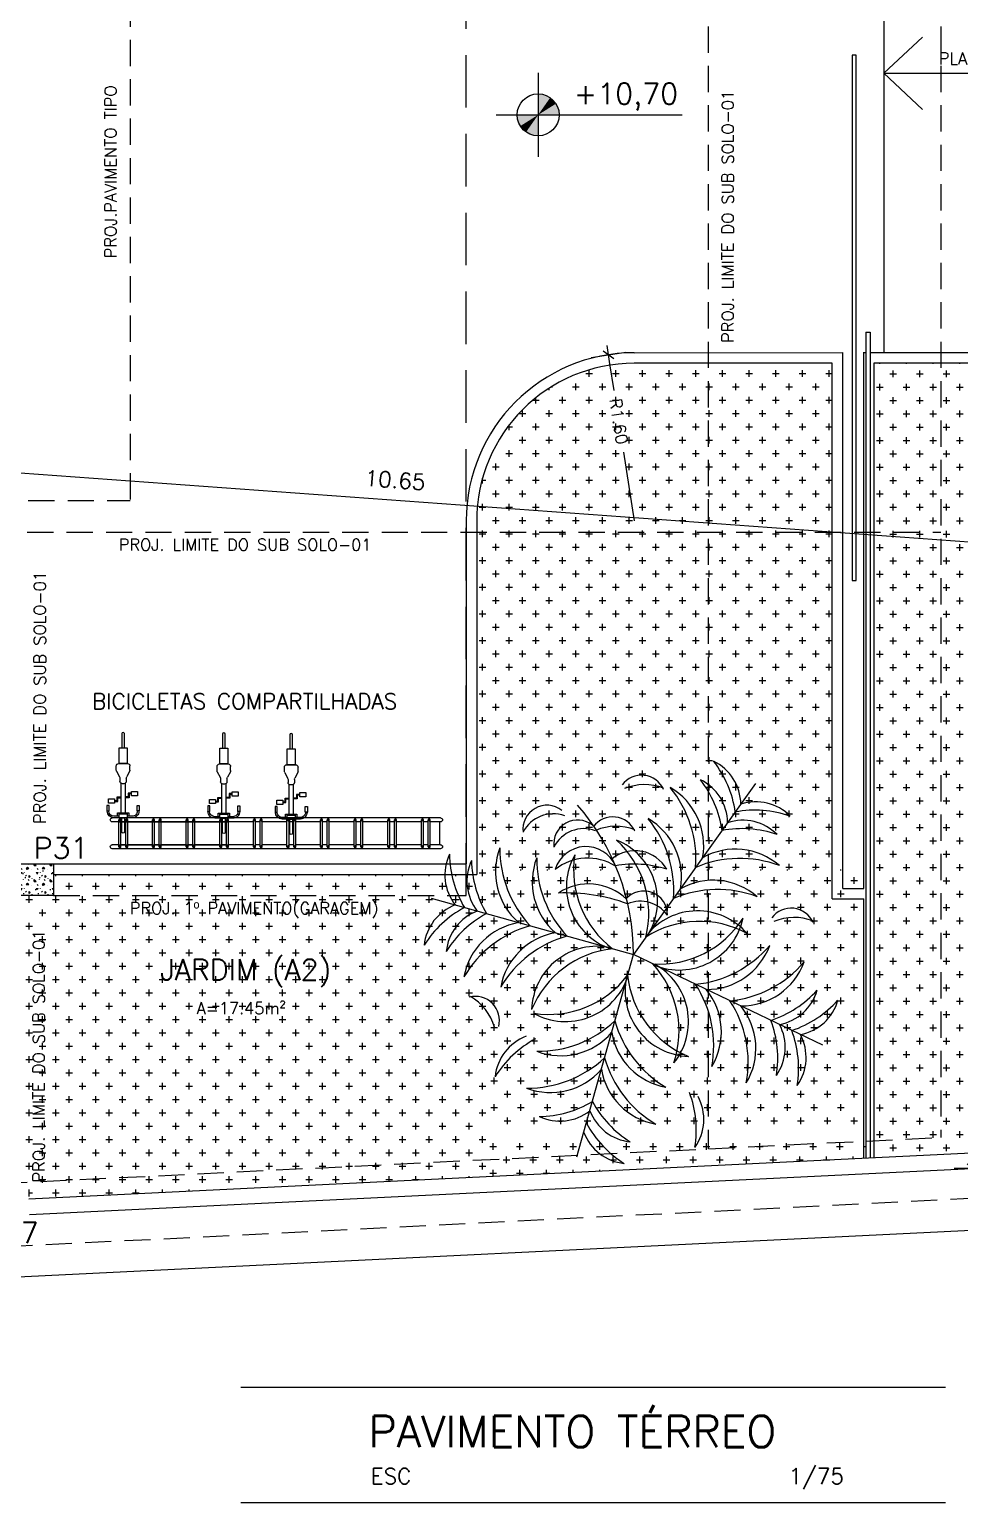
# Model space of a CAD drawing. Header units: millimetres. Extents: x 963.8 to 1035.8, y -131.7 to -87.
# Drawn here: x 1020.28 to 1029.13, y -121.05 to -106.95 of the extents above; entities that cross this region are included whole.
import ezdxf

# ---------------------------------------------------------------- set-up
doc = ezdxf.new("R2010")
doc.units = ezdxf.units.MM
doc.linetypes.add('DASHED2', pattern=[0.375, 0.25, -0.125])
for name, color, linetype in [('COTA', 11, 'Continuous'), ('ESQUADRIA', 2, 'Continuous'), ('HACHURA', 11, 'Continuous'), ('HACHURA PILAR VIGA', 8, 'Continuous'), ('IND', 1, 'Continuous'), ('IND NIVEL', 1, 'Continuous'), ('LINHA', 1, 'Continuous'), ('PAREDE', 7, 'Continuous'), ('PILAR', 21, 'Continuous'), ('PISO', 1, 'Continuous'), ('PROJECAO', 1, 'DASHED2'), ('TEXTO 1', 3, 'Continuous'), ('TEXTO 2', 2, 'Continuous'), ('VERDE CT', 72, 'Continuous'), ('VERDE PL', 74, 'Continuous')]:
    doc.layers.add(name, color=color, linetype=linetype)
doc.styles.add('ROMANS', font='romans.shx')
doc.dimstyles.new('Copy of TICK75', dxfattribs={"dimtxt": 0.1125, "dimasz": 0.088, "dimexe": 0.18, "dimexo": 0.0625, "dimgap": 0.079, "dimtad": 1, "dimrnd": 0.005, "dimzin": 4, "dimdsep": 46, "dimtxsty": 'ROMANS', "dimblk1": 'TICK', "dimblk2": 'TICK', "dimsah": 1, "dimcen": 0.09, "dimse1": 1, "dimse2": 1, "dimclrd": 256, "dimclrt": 2, "dimaunit": 1, "dimadec": 0, "dimazin": 0, "dimtfac": 1, "dimtix": 1, "dimtmove": 2, "dimatfit": 3, "dimldrblk": 'TICK', "dimfxl": 1, "dimtolj": 1, "dimtzin": 0, "dimlwd": -1, "dimarcsym": 0})
doc.dimstyles.new('TICK100', dxfattribs={"dimtxt": 0.15, "dimasz": 0.077, "dimexe": 0.18, "dimexo": 0.06, "dimgap": 0.068, "dimtad": 1, "dimrnd": 0.005, "dimzin": 4, "dimdsep": 46, "dimtxsty": 'ROMANS', "dimblk1": 'TICK', "dimblk2": 'TICK', "dimsah": 1, "dimcen": 0.09, "dimse1": 1, "dimse2": 1, "dimclrt": 2, "dimaunit": 1, "dimadec": 0, "dimazin": 0, "dimtfac": 1, "dimtix": 1, "dimtmove": 2, "dimatfit": 3, "dimldrblk": 'TICK', "dimfxl": 1, "dimtolj": 1, "dimtzin": 0, "dimarcsym": 0})

# ---------------------------------------------------------------- blocks, each defined once
blk = doc.blocks.new('TICK')
at = {"layer": 'COTA'}
for p, q in [((0, 1.91), (0, -1.91)), ((-1, 0), (1, 0))]:
    blk.add_line(p, q, dxfattribs=at)
at = {"layer": 'COTA', "color": 2}
blk.add_line((0.5, 0.5), (-0.5, -0.5), dxfattribs=at)
blk = doc.blocks.new('*D144')
at = {"layer": 'COTA'}
blk.add_arc((1030.308, -117.743), 1.061, 90.6016, 178.0487, dxfattribs=at)
at = {"layer": 'Defpoints', "color": 0}
for p in [(1030.829, -110.562), (1029.63, -116.926), (1030.319, -117.592), (1030.308, -117.743), (1020.275, -118.233)]:
    blk.add_point(p, dxfattribs=at)
at = {"layer": 'COTA', "xscale": 0.08800000000000001, "yscale": 0.08800000000000001, "zscale": 0.08800000000000001}
for p, rotation in [((1030.385, -116.684), 358.2252000167223), ((1029.248, -117.794), 270.4251219507103)]:
    blk.add_blockref('TICK', p, dxfattribs=dict(at, rotation=rotation))
at = {"layer": 'COTA', "color": 2, "insert": (1029.472, -116.887), "char_height": 0.1125, "attachment_point": 5, "rotation": 44.3252, "style": 'ROMANS'}
blk.add_mtext('\\A1;97%%d', dxfattribs=at)
blk = doc.blocks.new('ARBUSTO PL3')
at = {"layer": 'VERDE CT'}
for p in [(-0.4074, 0.2871), (0.4118, 0.2871), (-0.2846, -0.4092), (0.3557, -0.3532)]:
    blk.add_line(p, (0.0022, 0.0003), dxfattribs=at)
for centre, radius, start, end in [((-0.093, 0.3502), 0.057, 32.0577, 167.8533), ((0.1435, 0.3421), 0.0575, 4.742, 123.7475), ((-0.2492, 0.2899), 0.1154, 135.3757, 198.71), ((-0.0848, 0.2891), 0.2598, 161.6206, 190.9237), ((-0.0935, 0.3043), 0.08, 50.1845, 133.654), ((-0.5069, 0.1808), 0.5402, 340.4772, 21.6585), ((0.1206, 0.2548), 0.1251, 49.618, 93.2106), ((0.0889, 0.2888), 0.2598, 349.0763, 18.3794), ((0.2532, 0.2897), 0.1154, 341.29, 44.6243), ((-0.2045, 0.2586), 0.1154, 135.3757, 198.71), ((-0.0401, 0.2578), 0.2598, 161.6206, 190.9237), ((-0.0912, 0.2422), 0.1598, 139.6063, 209.7511), ((0.0388, 0.254), 0.2679, 159.9634, 203.6288), ((-0.0354, 0.2926), 0.057, 32.0577, 167.8533), ((-0.0359, 0.2466), 0.08, 50.1845, 133.654), ((0.046, 0.2712), 0.0575, 4.742, 123.7475), ((-0.0344, 0.254), 0.2679, 336.3712, 20.0366), ((0.0956, 0.2422), 0.1598, 330.2489, 40.3937), ((0.2089, 0.2586), 0.1154, 341.29, 44.6243), ((0.0445, 0.2578), 0.2598, 349.0763, 18.3794), ((-0.0167, 0.1901), 0.1598, 139.6063, 209.7511), ((0.1133, 0.2018), 0.2679, 159.9634, 203.6288), ((-0.0441, 0.2079), 0.0766, 3.8744, 143.9763), ((0.0231, 0.1839), 0.1251, 49.618, 93.2106), ((-0.1089, 0.2018), 0.2679, 336.3712, 20.0366), ((0.0211, 0.1901), 0.1598, 330.2489, 40.3937), ((-0.3559, 0.1375), 0.1154, 91.29, 154.6243), ((-0.0652, 0.1348), 0.125, 38.7536, 109.097), ((0.0524, 0.1536), 0.1558, 131.3654, 231.5741), ((0.1572, 0.1592), 0.2357, 151.8122, 213.3335), ((-0.1528, 0.1592), 0.2357, 326.6665, 28.1878), ((-0.048, 0.1536), 0.1558, 308.4259, 48.6346), ((0.3599, 0.1373), 0.1154, 25.3757, 88.71), ((-0.2989, -0.0167), 0.2598, 99.0763, 128.3794), ((-0.3112, 0.1062), 0.1154, 91.29, 154.6243), ((0.059, 0.1502), 0.0869, 9.9865, 109.4034), ((-0.0073, -0.0332), 0.25, 52.5759, 80.8942), ((0.3156, 0.1062), 0.1154, 25.3757, 88.71), ((0.3029, -0.0169), 0.2598, 51.6206, 80.9237), ((-0.2542, -0.0479), 0.2598, 99.0763, 128.3794), ((-0.0851, 0.0721), 0.1295, 26.4477, 104.3672), ((-0.2398, -0.2067), 0.4224, 50.4007, 73.139), ((0.2586, -0.0479), 0.2598, 51.6206, 80.9237), ((-0.2571, 0.0054), 0.1598, 80.2489, 150.3937), ((-0.2237, -0.1208), 0.2679, 86.3712, 130.0366), ((0.2281, -0.1208), 0.2679, 49.9634, 93.6288), ((0.2615, 0.0054), 0.1598, 29.6063, 99.7511), ((-0.1826, -0.0468), 0.1598, 80.2489, 150.3937), ((0.057, 0.0817), 0.0563, 339.2257, 120.1279), ((0.0344, 0.0409), 0.078, 15.4398, 93.6694), ((0.187, -0.0468), 0.1598, 29.6063, 99.7511), ((-0.1492, -0.173), 0.2679, 86.3712, 130.0366), ((0.1536, -0.173), 0.2679, 49.9634, 93.6288), ((-0.492, -0.0455), 0.1251, 356.7894, 40.382), ((-0.1247, -0.0993), 0.1558, 58.4259, 158.6346), ((-0.0941, -0.1997), 0.2357, 76.6665, 138.1878), ((0.0985, -0.1997), 0.2357, 41.8122, 103.3335), ((0.1291, -0.0993), 0.1558, 21.3654, 121.5741), ((-0.4048, -0.0226), 0.0575, 326.2525, 85.258), ((0.1317, 0.1806), 0.2357, 246.6665, 308.1878), ((0.1444, 0.0764), 0.1558, 228.4259, 328.6346), ((0.3739, -0.0745), 0.0575, 4.742, 123.7475), ((-0.1567, 0.1554), 0.2357, 241.8122, 303.3335), ((-0.1511, 0.0506), 0.1558, 221.3654, 321.5741), ((0.1018, -0.1265), 0.1558, 148.4259, 248.6346), ((0.2022, -0.0959), 0.2357, 166.6665, 228.1878), ((-0.1781, -0.1292), 0.2357, 321.8122, 23.3335), ((-0.0739, -0.1419), 0.1558, 301.3654, 41.5741), ((0.351, -0.1617), 0.1251, 49.618, 93.2106), ((-0.3006, -0.2136), 0.1154, 91.29, 154.6243), ((0.1814, 0.1447), 0.2679, 256.3712, 300.0366), ((0.1923, 0.0146), 0.1598, 250.2489, 320.3937), ((-0.2436, -0.3678), 0.2598, 99.0763, 128.3794), ((-0.1993, 0.1114), 0.2679, 249.9634, 293.6288), ((-0.1875, -0.0186), 0.1598, 229.6063, 299.7511), ((0.1755, -0.151), 0.2679, 176.3712, 220.0366), ((-0.1422, -0.1788), 0.2679, 329.9634, 13.6288), ((-0.0121, -0.1898), 0.1598, 309.6063, 19.7511), ((0.0493, -0.1844), 0.1598, 170.2489, 240.3937), ((0.2457, 0.0804), 0.2679, 256.3712, 300.0366), ((0.2566, -0.0497), 0.1598, 250.2489, 320.3937), ((-0.2515, 0.0369), 0.2679, 249.9634, 293.6288), ((0.1233, -0.2255), 0.2679, 176.3712, 220.0366), ((-0.0779, -0.2431), 0.2679, 329.9634, 13.6288), ((0.0522, -0.2541), 0.1598, 309.6063, 19.7511), ((-0.2397, -0.0931), 0.1598, 229.6063, 299.7511), ((-0.0029, -0.2589), 0.1598, 170.2489, 240.3937), ((0.2631, 0.0034), 0.2598, 269.0763, 298.3794), ((0.2925, -0.1584), 0.1154, 261.29, 324.6243), ((-0.0008, -0.2606), 0.2598, 331.6206, 0.9237), ((0.1609, -0.2899), 0.1154, 305.3757, 8.71), ((0.302, -0.0356), 0.2598, 269.0763, 298.3794), ((0.3314, -0.1973), 0.1154, 261.29, 324.6243), ((-0.2553, -0.042), 0.2598, 251.6206, 280.9237), ((-0.2561, -0.2064), 0.1154, 225.3757, 288.71), ((-0.1037, -0.3131), 0.1154, 181.29, 244.6243), ((0.0505, -0.2561), 0.2598, 189.0763, 218.3794), ((0.0381, -0.2995), 0.2598, 331.6206, 0.9237), ((0.1998, -0.3289), 0.1154, 305.3757, 8.71), ((0.0199, -0.2998), 0.2598, 189.0763, 218.3794), ((-0.1343, -0.3568), 0.1154, 181.29, 244.6243), ((-0.2406, -0.3575), 0.2598, 331.6206, 0.9237), ((-0.0789, -0.3869), 0.1154, 305.3757, 8.71)]:
    blk.add_arc(centre, radius, start, end, dxfattribs=at)
blk = doc.blocks.new('*D133')
at = {"layer": 'COTA'}
for p, q in [((1025.841, -110.39), (1025.802, -110.136)), ((1025.932, -110.975), (1026.033, -111.63))]:
    blk.add_line(p, q, dxfattribs=at)
at = {"layer": 'Defpoints', "color": 0}
for p in [(1025.788, -110.049), (1026.033, -111.63)]:
    blk.add_point(p, dxfattribs=at)
at = {"layer": 'COTA', "xscale": 0.08800000000000001, "yscale": 0.08800000000000001, "zscale": 0.08800000000000001, "rotation": 98.80466663260559}
blk.add_blockref('TICK', (1025.788, -110.049), dxfattribs=at)
at = {"layer": 'COTA', "color": 2, "insert": (1025.886, -110.683), "char_height": 0.1125, "attachment_point": 5, "rotation": 278.8047, "style": 'ROMANS'}
blk.add_mtext('\\A1;R1.60', dxfattribs=at)
blk = doc.blocks.new('*D130')
at = {"layer": 'COTA'}
blk.add_line((1019.896, -105.265), (1019.896, -110.119), dxfattribs=at)
at = {"layer": 'Defpoints', "color": 0}
for p in [(1020.483, -105.177), (1019.896, -110.207), (1020.143, -110.207)]:
    blk.add_point(p, dxfattribs=at)
at = {"layer": 'COTA', "xscale": 0.08800000000000001, "yscale": 0.08800000000000001, "zscale": 0.08800000000000001}
for p, rotation in [((1019.896, -105.177), 90), ((1019.896, -110.207), 270)]:
    blk.add_blockref('TICK', p, dxfattribs=dict(at, rotation=rotation))
at = {"layer": 'COTA', "color": 2, "insert": (1019.761, -107.692), "char_height": 0.1125, "attachment_point": 5, "rotation": 90, "style": 'ROMANS'}
blk.add_mtext('\\A1;5.05', dxfattribs=at)
blk = doc.blocks.new('*D56')
at = {"layer": 'COTA'}
blk.add_line((978.255, -120.876), (1030.248, -118.332), dxfattribs=at)
at = {"layer": 'Defpoints', "color": 0}
for p in [(1030.321, -118.021), (1030.336, -118.327), (978.152, -120.574)]:
    blk.add_point(p, dxfattribs=at)
at = {"layer": 'COTA', "xscale": 0.08800000000000001, "yscale": 0.08800000000000001, "zscale": 0.08800000000000001}
for p, rotation in [((1030.336, -118.327), 2.801499872719542), ((978.167, -120.88), 182.8014998727195)]:
    blk.add_blockref('TICK', p, dxfattribs=dict(at, rotation=rotation))
at = {"layer": 'COTA', "color": 2, "insert": (1004.244, -119.439), "char_height": 0.1125, "attachment_point": 5, "rotation": 2.8015, "style": 'ROMANS'}
blk.add_mtext('\\A1;52.23(TERRENO)', dxfattribs=at)
blk = doc.blocks.new('IND NÍVEL')
at = {"layer": 'IND'}
for p, q in [((0, 0.004), (0, -0.004)), ((-0.004, 0), (0.01371, 0))]:
    blk.add_line(p, q, dxfattribs=at)
blk.add_circle((0, 0), 0.002, dxfattribs=at)
for points in [[(0.00019, 0.00199), (0, 0), (0.0001, 0.002), (0, 0)], [(0.0001, 0.002), (0, 0), (0, 0.002), (0, 0)], [(0.0003, 0.00198), (0, 0), (0.00019, 0.00199), (0, 0)], [(0.00045, 0.00195), (0, 0), (0.0003, 0.00198), (0, 0)], [(0.00069, 0.00188), (0, 0), (0.00045, 0.00195), (0, 0)], [(0.0009, 0.00179), (0, 0), (0.00069, 0.00188), (0, 0)], [(0.00115, 0.00164), (0, 0), (0.0009, 0.00179), (0, 0)], [(0.00139, 0.00144), (0, 0), (0.00115, 0.00164), (0, 0)], [(0.00169, 0.00106), (0, 0), (0.00139, 0.00144), (0, 0)], [(-0.002, 0), (0, 0), (-0.00191, -0.00058), (0, 0)], [(-0.00191, -0.00058), (0, 0), (-0.00169, -0.00106), (0, 0)], [(-0.00169, -0.00106), (0, 0), (-0.00139, -0.00144), (0, 0)], [(-0.00139, -0.00144), (0, 0), (-0.00115, -0.00164), (0, 0)], [(-0.00115, -0.00164), (0, 0), (-0.0009, -0.00179), (0, 0)], [(-0.0009, -0.00179), (0, 0), (-0.00069, -0.00188), (0, 0)], [(-0.00069, -0.00188), (0, 0), (-0.00045, -0.00195), (0, 0)], [(-0.00045, -0.00195), (0, 0), (-0.0003, -0.00198), (0, 0)], [(-0.0003, -0.00198), (0, 0), (-0.00019, -0.00199), (0, 0)], [(-0.00019, -0.00199), (0, 0), (-0.0001, -0.002), (0, 0)], [(-0.0001, -0.002), (0, 0), (0, -0.002), (0, 0)], [(0.00191, 0.00058), (0, 0), (0.00169, 0.00106), (0, 0)], [(0.002, 0), (0, 0), (0.00191, 0.00058), (0, 0)]]:
    blk.add_solid(points, dxfattribs=at)
at = {"layer": 'IND', "color": 3, "style": 'ROMANS'}
blk.add_attdef('+0,00', (0.0034, 0.00103), '', height=0.002, dxfattribs=at)
blk = doc.blocks.new('*D51')
at = {"layer": 'COTA', "color": 0, "lineweight": -2}
blk.add_line((1020.186, -111.174), (1030.652, -111.933), dxfattribs=at)
at = {"layer": 'Defpoints', "color": 0}
for p in [(1020.143, -110.707), (1030.762, -111.478), (1030.729, -111.939)]:
    blk.add_point(p, dxfattribs=at)
at = {"layer": 'COTA', "color": 0, "lineweight": -2, "xscale": 0.077, "yscale": 0.077, "zscale": 0.077}
for p, rotation in [((1020.11, -111.168), 175.8488220947125), ((1030.729, -111.939), 355.8488220947125)]:
    blk.add_blockref('TICK', p, dxfattribs=dict(at, rotation=rotation))
at = {"layer": 'COTA', "color": 2, "insert": (1023.756, -111.242), "char_height": 0.15, "attachment_point": 5, "rotation": 355.8488, "style": 'ROMANS'}
blk.add_mtext('\\A1;10.65', dxfattribs=at)
blk = doc.blocks.new('BISCICLETA-flat-1-flat-1')
at = {"layer": 'HACHURA'}
for p, q in [((0.136, 0), (-0.136, 0)), ((-0.019, 0), (0.019, 0)), ((-0.236, -0.103), (-0.236, -0.1)), ((-0.212, -0.103), (-0.212, -0.1)), ((-0.06, -0.024), (-0.136, -0.024)), ((-0.03, -0.075), (-0.03, -0.513)), ((0.03, -0.513), (0.03, -0.075)), ((0.136, -0.024), (0.06, -0.024)), ((0.212, -0.103), (0.212, -0.1)), ((0.236, -0.103), (0.236, -0.1)), ((-0.126, -0.244), (-0.078, -0.244)), ((-0.126, -0.256), (-0.126, -0.244)), ((-0.126, -0.256), (-0.09, -0.256)), ((-0.09, -0.256), (-0.09, -0.311)), ((-0.09, -0.311), (-0.03, -0.311)), ((-0.078, -0.244), (-0.078, -0.299)), ((-0.078, -0.299), (-0.03, -0.299)), ((0.09, -0.299), (0.03, -0.299)), ((0.078, -0.311), (0.03, -0.311)), ((0.078, -0.367), (0.078, -0.311)), ((0.126, -0.367), (0.078, -0.367)), ((0.09, -0.355), (0.09, -0.299)), ((0.126, -0.355), (0.09, -0.355)), ((0.126, -0.355), (0.126, -0.367)), ((-0.097, -0.693), (-0.054, -0.61)), ((-0.047, -0.588), (-0.047, -0.544)), ((0.011, -0.508), (-0.011, -0.508)), ((0.047, -0.588), (0.047, -0.544)), ((0.097, -0.693), (0.054, -0.61)), ((-0.101, -0.71), (-0.101, -0.772)), ((-0.065, -0.808), (0.065, -0.808)), ((0.101, -0.71), (0.101, -0.772)), ((-0.019, -1.043), (0.019, -1.043))]:
    blk.add_line(p, q, dxfattribs=at)
for points in [[(0.019, 0), (0.019, 0.209, 1), (-0.019, 0.209), (-0.019, 0)], [(0.019, -1.043), (0.019, -1.252, -1), (-0.019, -1.252), (-0.019, -1.043)]]:
    blk.add_lwpolyline(points, format="xyb", dxfattribs=at)
for points in [[(0.06, 0), (-0.06, 0), (-0.06, -0.06), (0.06, -0.06)], [(-0.24, -0.185), (-0.24, -0.103), (-0.209, -0.103), (-0.209, -0.185)], [(-0.126, -0.282), (-0.126, -0.218), (-0.215, -0.218), (-0.215, -0.282)], [(0.24, -0.185), (0.24, -0.103), (0.209, -0.103), (0.209, -0.185)], [(0.126, -0.329), (0.126, -0.393), (0.215, -0.393), (0.215, -0.329)], [(0.06, -0.808), (-0.06, -0.808), (-0.06, -1.043), (0.06, -1.043)]]:
    blk.add_lwpolyline(points, close=True, dxfattribs=at)
blk.add_lwpolyline([(-0.084, -0.024), (-0.084, -0.075), (0.084, -0.075), (0.084, -0.024)], dxfattribs=at)
for centre, radius, start, end in [((-0.136, -0.1), 0.1, 90, 180), ((0.136, -0.1), 0.1, 0, 90), ((-0.136, -0.1), 0.076, 90, 180), ((0.136, -0.1), 0.076, 0, 90), ((-0.083, -0.588), 0.036, 322.7463, 0), ((-0.011, -0.544), 0.036, 90, 180), ((0.011, -0.544), 0.036, 0, 90), ((0.083, -0.588), 0.036, 180, 217.2537), ((-0.065, -0.71), 0.036, 152.6714, 180), ((-0.065, -0.772), 0.036, 180, 270), ((0.065, -0.772), 0.036, 270, 0), ((0.065, -0.71), 0.036, 0, 27.3286)]:
    blk.add_arc(centre, radius, start, end, dxfattribs=at)
blk = doc.blocks.new('BISCICLETA-flat-4-flat-1')
at = {"layer": 'HACHURA'}
for p, q in [((0.136, 0), (-0.136, 0)), ((-0.019, 0), (0.019, 0)), ((-0.236, -0.103), (-0.236, -0.1)), ((-0.212, -0.103), (-0.212, -0.1)), ((-0.06, -0.024), (-0.136, -0.024)), ((-0.03, -0.075), (-0.03, -0.513)), ((0.03, -0.513), (0.03, -0.075)), ((0.136, -0.024), (0.06, -0.024)), ((0.212, -0.103), (0.212, -0.1)), ((0.236, -0.103), (0.236, -0.1)), ((-0.126, -0.244), (-0.078, -0.244)), ((-0.126, -0.256), (-0.126, -0.244)), ((-0.126, -0.256), (-0.09, -0.256)), ((-0.09, -0.256), (-0.09, -0.311)), ((-0.09, -0.311), (-0.03, -0.311)), ((-0.078, -0.244), (-0.078, -0.299)), ((-0.078, -0.299), (-0.03, -0.299)), ((0.09, -0.299), (0.03, -0.299)), ((0.078, -0.311), (0.03, -0.311)), ((0.078, -0.367), (0.078, -0.311)), ((0.126, -0.367), (0.078, -0.367)), ((0.09, -0.355), (0.09, -0.299)), ((0.126, -0.355), (0.09, -0.355)), ((0.126, -0.355), (0.126, -0.367)), ((-0.097, -0.693), (-0.054, -0.61)), ((-0.047, -0.588), (-0.047, -0.544)), ((0.011, -0.508), (-0.011, -0.508)), ((0.047, -0.588), (0.047, -0.544)), ((0.097, -0.693), (0.054, -0.61)), ((-0.101, -0.71), (-0.101, -0.772)), ((-0.065, -0.808), (0.065, -0.808)), ((0.101, -0.71), (0.101, -0.772)), ((-0.019, -1.043), (0.019, -1.043))]:
    blk.add_line(p, q, dxfattribs=at)
for points in [[(0.019, 0), (0.019, 0.209, 1), (-0.019, 0.209), (-0.019, 0)], [(0.019, -1.043), (0.019, -1.252, -1), (-0.019, -1.252), (-0.019, -1.043)]]:
    blk.add_lwpolyline(points, format="xyb", dxfattribs=at)
for points in [[(0.06, 0), (-0.06, 0), (-0.06, -0.06), (0.06, -0.06)], [(-0.24, -0.185), (-0.24, -0.103), (-0.209, -0.103), (-0.209, -0.185)], [(-0.126, -0.282), (-0.126, -0.218), (-0.215, -0.218), (-0.215, -0.282)], [(0.24, -0.185), (0.24, -0.103), (0.209, -0.103), (0.209, -0.185)], [(0.126, -0.329), (0.126, -0.393), (0.215, -0.393), (0.215, -0.329)], [(0.06, -0.808), (-0.06, -0.808), (-0.06, -1.043), (0.06, -1.043)]]:
    blk.add_lwpolyline(points, close=True, dxfattribs=at)
blk.add_lwpolyline([(-0.084, -0.024), (-0.084, -0.075), (0.084, -0.075), (0.084, -0.024)], dxfattribs=at)
for centre, radius, start, end in [((-0.136, -0.1), 0.1, 90, 180), ((0.136, -0.1), 0.1, 0, 90), ((-0.136, -0.1), 0.076, 90, 180), ((0.136, -0.1), 0.076, 0, 90), ((-0.083, -0.588), 0.036, 322.7463, 0), ((-0.011, -0.544), 0.036, 90, 180), ((0.011, -0.544), 0.036, 0, 90), ((0.083, -0.588), 0.036, 180, 217.2537), ((-0.065, -0.71), 0.036, 152.6714, 180), ((-0.065, -0.772), 0.036, 180, 270), ((0.065, -0.772), 0.036, 270, 0), ((0.065, -0.71), 0.036, 0, 27.3286)]:
    blk.add_arc(centre, radius, start, end, dxfattribs=at)
blk = doc.blocks.new('BISCICLETA-flat-5-flat-1')
at = {"layer": 'HACHURA'}
for p, q in [((0.136, 0), (-0.136, 0)), ((-0.019, 0), (0.019, 0)), ((-0.236, -0.103), (-0.236, -0.1)), ((-0.212, -0.103), (-0.212, -0.1)), ((-0.06, -0.024), (-0.136, -0.024)), ((-0.03, -0.075), (-0.03, -0.513)), ((0.03, -0.513), (0.03, -0.075)), ((0.136, -0.024), (0.06, -0.024)), ((0.212, -0.103), (0.212, -0.1)), ((0.236, -0.103), (0.236, -0.1)), ((-0.126, -0.244), (-0.078, -0.244)), ((-0.126, -0.256), (-0.126, -0.244)), ((-0.126, -0.256), (-0.09, -0.256)), ((-0.09, -0.256), (-0.09, -0.311)), ((-0.09, -0.311), (-0.03, -0.311)), ((-0.078, -0.244), (-0.078, -0.299)), ((-0.078, -0.299), (-0.03, -0.299)), ((0.09, -0.299), (0.03, -0.299)), ((0.078, -0.311), (0.03, -0.311)), ((0.078, -0.367), (0.078, -0.311)), ((0.126, -0.367), (0.078, -0.367)), ((0.09, -0.355), (0.09, -0.299)), ((0.126, -0.355), (0.09, -0.355)), ((0.126, -0.355), (0.126, -0.367)), ((-0.097, -0.693), (-0.054, -0.61)), ((-0.047, -0.588), (-0.047, -0.544)), ((0.011, -0.508), (-0.011, -0.508)), ((0.047, -0.588), (0.047, -0.544)), ((0.097, -0.693), (0.054, -0.61)), ((-0.101, -0.71), (-0.101, -0.772)), ((-0.065, -0.808), (0.065, -0.808)), ((0.101, -0.71), (0.101, -0.772)), ((-0.019, -1.043), (0.019, -1.043))]:
    blk.add_line(p, q, dxfattribs=at)
for points in [[(0.019, 0), (0.019, 0.209, 1), (-0.019, 0.209), (-0.019, 0)], [(0.019, -1.043), (0.019, -1.252, -1), (-0.019, -1.252), (-0.019, -1.043)]]:
    blk.add_lwpolyline(points, format="xyb", dxfattribs=at)
for points in [[(0.06, 0), (-0.06, 0), (-0.06, -0.06), (0.06, -0.06)], [(-0.24, -0.185), (-0.24, -0.103), (-0.209, -0.103), (-0.209, -0.185)], [(-0.126, -0.282), (-0.126, -0.218), (-0.215, -0.218), (-0.215, -0.282)], [(0.24, -0.185), (0.24, -0.103), (0.209, -0.103), (0.209, -0.185)], [(0.126, -0.329), (0.126, -0.393), (0.215, -0.393), (0.215, -0.329)], [(0.06, -0.808), (-0.06, -0.808), (-0.06, -1.043), (0.06, -1.043)]]:
    blk.add_lwpolyline(points, close=True, dxfattribs=at)
blk.add_lwpolyline([(-0.084, -0.024), (-0.084, -0.075), (0.084, -0.075), (0.084, -0.024)], dxfattribs=at)
for centre, radius, start, end in [((-0.136, -0.1), 0.1, 90, 180), ((0.136, -0.1), 0.1, 0, 90), ((-0.136, -0.1), 0.076, 90, 180), ((0.136, -0.1), 0.076, 0, 90), ((-0.083, -0.588), 0.036, 322.7463, 0), ((-0.011, -0.544), 0.036, 90, 180), ((0.011, -0.544), 0.036, 0, 90), ((0.083, -0.588), 0.036, 180, 217.2537), ((-0.065, -0.71), 0.036, 152.6714, 180), ((-0.065, -0.772), 0.036, 180, 270), ((0.065, -0.772), 0.036, 270, 0), ((0.065, -0.71), 0.036, 0, 27.3286)]:
    blk.add_arc(centre, radius, start, end, dxfattribs=at)
blk = doc.blocks.new('BICICLETARIO-flat-1-flat-1')
at = {"layer": 'HACHURA', "color": 11, "linetype": 'Continuous'}
for p, q in [((0.469, 0.4), (-4.415, 0.4)), ((-4.315, 0.34), (-4.415, 0.34)), ((-4.315, 0.37), (-4.315, -0.03)), ((-4.315, 0.34), (-2.685, 0.34)), ((-4.285, 0.37), (-4.285, -0.03)), ((-4.215, 0.34), (-4.285, 0.34)), ((-4.215, 0.37), (-4.215, -0.03)), ((-4.185, 0.37), (-4.185, -0.03)), ((-3.815, 0.34), (-4.185, 0.34)), ((-3.815, 0.37), (-3.815, -0.03)), ((-3.785, 0.37), (-3.785, -0.03)), ((-3.715, 0.34), (-3.785, 0.34)), ((-3.715, 0.37), (-3.715, -0.03)), ((-3.685, 0.37), (-3.685, -0.03)), ((-3.315, 0.34), (-3.685, 0.34)), ((-3.315, 0.37), (-3.315, -0.03)), ((-3.285, 0.37), (-3.285, -0.03)), ((-3.215, 0.34), (-3.285, 0.34)), ((-3.215, 0.37), (-3.215, -0.03)), ((-3.185, 0.37), (-3.185, -0.03)), ((-2.815, 0.34), (-3.185, 0.34)), ((-2.815, 0.37), (-2.815, -0.03)), ((-2.785, 0.37), (-2.785, -0.03)), ((-2.715, 0.34), (-2.785, 0.34)), ((-2.715, 0.37), (-2.715, -0.03)), ((-2.685, 0.37), (-2.685, -0.03)), ((-2.315, 0.34), (-2.685, 0.34)), ((-2.315, 0.37), (-2.315, -0.03)), ((-2.285, 0.37), (-2.285, -0.03)), ((-2.215, 0.34), (-2.285, 0.34)), ((-2.215, 0.37), (-2.215, -0.03)), ((-2.185, 0.37), (-2.185, -0.03)), ((-1.815, 0.34), (-2.185, 0.34)), ((-1.815, 0.37), (-1.815, -0.03)), ((-1.785, 0.37), (-1.785, -0.03)), ((-1.715, 0.34), (-1.785, 0.34)), ((-1.715, 0.37), (-1.715, -0.03)), ((-1.685, 0.37), (-1.685, -0.03)), ((-1.315, 0.34), (-1.685, 0.34)), ((-1.315, 0.37), (-1.315, -0.03)), ((-1.285, 0.37), (-1.285, -0.03)), ((-1.215, 0.34), (-1.285, 0.34)), ((-1.215, 0.37), (-1.215, -0.03)), ((-1.185, 0.37), (-1.185, -0.03)), ((-0.815, 0.34), (-1.185, 0.34)), ((-0.815, 0.37), (-0.815, -0.03)), ((-0.785, 0.37), (-0.785, -0.03)), ((-0.715, 0.34), (-0.785, 0.34)), ((-0.715, 0.37), (-0.715, -0.03)), ((-0.685, 0.37), (-0.685, -0.03)), ((-0.315, 0.34), (-0.685, 0.34)), ((-0.315, 0.37), (-0.315, -0.03)), ((-0.285, 0.37), (-0.285, -0.03)), ((-0.215, 0.34), (-0.285, 0.34)), ((-0.215, 0.37), (-0.215, -0.03)), ((-0.185, 0.37), (-0.185, -0.03)), ((0.185, 0.34), (-0.185, 0.34)), ((0.185, 0.37), (0.185, -0.03)), ((0.215, 0.37), (0.215, -0.03)), ((0.285, 0.34), (0.215, 0.34)), ((0.285, 0.37), (0.285, -0.03)), ((0.315, 0.37), (0.315, -0.03)), ((0.469, 0.34), (0.315, 0.34)), ((-4.315, 0), (-4.415, 0)), ((-4.315, 0), (-2.685, 0)), ((-4.215, 0), (-4.285, 0)), ((-3.815, 0), (-4.185, 0)), ((-3.715, 0), (-3.785, 0)), ((-3.315, 0), (-3.685, 0)), ((-1.315, 0), (-1.685, 0)), ((-1.215, 0), (-1.285, 0)), ((-0.815, 0), (-1.185, 0)), ((-0.715, 0), (-0.785, 0)), ((-0.315, 0), (-0.685, 0)), ((-0.215, 0), (-0.285, 0)), ((0.185, 0), (-0.185, 0)), ((0.469, 0), (0.315, 0)), ((-4.344, -0.06), (-4.415, -0.06)), ((0.469, -0.06), (-4.344, -0.06)), ((-3.215, 0), (-3.285, 0)), ((-2.815, 0), (-3.185, 0)), ((-2.715, 0), (-2.785, 0)), ((-2.315, 0), (-2.685, 0)), ((-2.215, 0), (-2.285, 0)), ((-1.815, 0), (-2.185, 0)), ((-1.715, 0), (-1.785, 0)), ((0.285, 0), (0.215, 0))]:
    blk.add_line(p, q, dxfattribs=at)
at = {"layer": 'HACHURA', "color": 11}
blk.add_line((0.455, 0), (0.455, 0.34), dxfattribs=at)
for points in [[(-4.315, 0.37), (-4.315, 0.37, -0.414214)], [(-4.29, 0.37), (-4.29, 0.37, 0.414214)], [(-4.215, 0.37), (-4.215, 0.37, -0.414214)], [(-4.19, 0.37), (-4.19, 0.37, 0.414214)], [(-3.815, 0.37), (-3.815, 0.37, -0.414214)], [(-3.79, 0.37), (-3.79, 0.37, 0.414214)], [(-3.715, 0.37), (-3.715, 0.37, -0.414214)], [(-3.69, 0.37), (-3.69, 0.37, 0.414214)], [(-3.315, 0.37), (-3.315, 0.37, -0.414214)], [(-3.29, 0.37), (-3.29, 0.37, 0.414214)], [(-3.215, 0.37), (-3.215, 0.37, -0.414214)], [(-3.19, 0.37), (-3.19, 0.37, 0.414214)], [(-2.815, 0.37), (-2.815, 0.37, -0.414214)], [(-2.79, 0.37), (-2.79, 0.37, 0.414214)], [(-2.715, 0.37), (-2.715, 0.37, -0.414214)], [(-2.69, 0.37), (-2.69, 0.37, 0.414214)], [(-2.315, 0.37), (-2.315, 0.37, -0.414214)], [(-2.29, 0.37), (-2.29, 0.37, 0.414214)], [(-2.215, 0.37), (-2.215, 0.37, -0.414214)], [(-2.19, 0.37), (-2.19, 0.37, 0.414214)], [(-1.815, 0.37), (-1.815, 0.37, -0.414214)], [(-1.79, 0.37), (-1.79, 0.37, 0.414214)], [(-1.715, 0.37), (-1.715, 0.37, -0.414214)], [(-1.69, 0.37), (-1.69, 0.37, 0.414214)], [(-1.315, 0.37), (-1.315, 0.37, -0.414214)], [(-1.29, 0.37), (-1.29, 0.37, 0.414214)], [(-1.215, 0.37), (-1.215, 0.37, -0.414214)], [(-1.19, 0.37), (-1.19, 0.37, 0.414214)], [(-0.815, 0.37), (-0.815, 0.37, -0.414214)], [(-0.79, 0.37), (-0.79, 0.37, 0.414214)], [(-0.715, 0.37), (-0.715, 0.37, -0.414214)], [(-0.69, 0.37), (-0.69, 0.37, 0.414214)], [(-0.315, 0.37), (-0.315, 0.37, -0.414214)], [(-0.29, 0.37), (-0.29, 0.37, 0.414214)], [(-0.215, 0.37), (-0.215, 0.37, -0.414214)], [(-0.19, 0.37), (-0.19, 0.37, 0.414214)], [(0.185, 0.37), (0.185, 0.37, -0.414214)], [(0.21, 0.37), (0.21, 0.37, 0.414214)], [(0.285, 0.37), (0.285, 0.37, -0.414214)], [(0.31, 0.37), (0.31, 0.37, 0.414214)], [(-4.315, -0.03), (-4.315, -0.03, -0.414214)], [(-4.29, -0.03), (-4.29, -0.03, 0.414214)], [(-4.215, -0.03), (-4.215, -0.03, -0.414214)], [(-4.19, -0.03), (-4.19, -0.03, 0.414214)], [(-3.815, -0.03), (-3.815, -0.03, -0.414214)], [(-3.79, -0.03), (-3.79, -0.03, 0.414214)], [(-3.715, -0.03), (-3.715, -0.03, -0.414214)], [(-3.69, -0.03), (-3.69, -0.03, 0.414214)], [(-3.315, -0.03), (-3.315, -0.03, -0.414214)], [(-3.29, -0.03), (-3.29, -0.03, 0.414214)], [(-3.215, -0.03), (-3.215, -0.03, -0.414214)], [(-3.19, -0.03), (-3.19, -0.03, 0.414214)], [(-2.815, -0.03), (-2.815, -0.03, -0.414214)], [(-2.79, -0.03), (-2.79, -0.03, 0.414214)], [(-2.715, -0.03), (-2.715, -0.03, -0.414214)], [(-2.69, -0.03), (-2.69, -0.03, 0.414214)], [(-2.315, -0.03), (-2.315, -0.03, -0.414214)], [(-2.29, -0.03), (-2.29, -0.03, 0.414214)], [(-2.215, -0.03), (-2.215, -0.03, -0.414214)], [(-2.19, -0.03), (-2.19, -0.03, 0.414214)], [(-1.815, -0.03), (-1.815, -0.03, -0.414214)], [(-1.79, -0.03), (-1.79, -0.03, 0.414214)], [(-1.715, -0.03), (-1.715, -0.03, -0.414214)], [(-1.69, -0.03), (-1.69, -0.03, 0.414214)], [(-1.315, -0.03), (-1.315, -0.03, -0.414214)], [(-1.29, -0.03), (-1.29, -0.03, 0.414214)], [(-1.215, -0.03), (-1.215, -0.03, -0.414214)], [(-1.19, -0.03), (-1.19, -0.03, 0.414214)], [(-0.815, -0.03), (-0.815, -0.03, -0.414214)], [(-0.79, -0.03), (-0.79, -0.03, 0.414214)], [(-0.715, -0.03), (-0.715, -0.03, -0.414214)], [(-0.69, -0.03), (-0.69, -0.03, 0.414214)], [(-0.315, -0.03), (-0.315, -0.03, -0.414214)], [(-0.29, -0.03), (-0.29, -0.03, 0.414214)], [(-0.215, -0.03), (-0.215, -0.03, -0.414214)], [(-0.19, -0.03), (-0.19, -0.03, 0.414214)], [(0.185, -0.03), (0.185, -0.03, -0.414214)], [(0.21, -0.03), (0.21, -0.03, 0.414214)], [(0.285, -0.03), (0.285, -0.03, -0.414214)], [(0.31, -0.03), (0.31, -0.03, 0.414214)]]:
    blk.add_lwpolyline(points, format="xyb", close=True, dxfattribs=at)
for points in [[(-4.315, 0.37), (-4.315, 0.37)], [(-4.3, 0.355), (-4.3, 0.355)], [(-4.215, 0.37), (-4.215, 0.37)], [(-4.2, 0.355), (-4.2, 0.355)], [(-3.815, 0.37), (-3.815, 0.37)], [(-3.8, 0.355), (-3.8, 0.355)], [(-3.715, 0.37), (-3.715, 0.37)], [(-3.7, 0.355), (-3.7, 0.355)], [(-3.315, 0.37), (-3.315, 0.37)], [(-3.3, 0.355), (-3.3, 0.355)], [(-3.215, 0.37), (-3.215, 0.37)], [(-3.2, 0.355), (-3.2, 0.355)], [(-2.815, 0.37), (-2.815, 0.37)], [(-2.8, 0.355), (-2.8, 0.355)], [(-2.715, 0.37), (-2.715, 0.37)], [(-2.7, 0.355), (-2.7, 0.355)], [(-2.315, 0.37), (-2.315, 0.37)], [(-2.3, 0.355), (-2.3, 0.355)], [(-2.215, 0.37), (-2.215, 0.37)], [(-2.2, 0.355), (-2.2, 0.355)], [(-1.815, 0.37), (-1.815, 0.37)], [(-1.8, 0.355), (-1.8, 0.355)], [(-1.715, 0.37), (-1.715, 0.37)], [(-1.7, 0.355), (-1.7, 0.355)], [(-1.315, 0.37), (-1.315, 0.37)], [(-1.3, 0.355), (-1.3, 0.355)], [(-1.215, 0.37), (-1.215, 0.37)], [(-1.2, 0.355), (-1.2, 0.355)], [(-0.815, 0.37), (-0.815, 0.37)], [(-0.8, 0.355), (-0.8, 0.355)], [(-0.715, 0.37), (-0.715, 0.37)], [(-0.7, 0.355), (-0.7, 0.355)], [(-0.315, 0.37), (-0.315, 0.37)], [(-0.3, 0.355), (-0.3, 0.355)], [(-0.215, 0.37), (-0.215, 0.37)], [(-0.2, 0.355), (-0.2, 0.355)], [(0.185, 0.37), (0.185, 0.37)], [(0.2, 0.355), (0.2, 0.355)], [(0.285, 0.37), (0.285, 0.37)], [(0.3, 0.355), (0.3, 0.355)], [(-4.315, -0.03), (-4.315, -0.03)], [(-4.3, -0.045), (-4.3, -0.045)], [(-4.215, -0.03), (-4.215, -0.03)], [(-4.2, -0.045), (-4.2, -0.045)], [(-3.815, -0.03), (-3.815, -0.03)], [(-3.8, -0.045), (-3.8, -0.045)], [(-3.715, -0.03), (-3.715, -0.03)], [(-3.7, -0.045), (-3.7, -0.045)], [(-3.315, -0.03), (-3.315, -0.03)], [(-3.3, -0.045), (-3.3, -0.045)], [(-3.215, -0.03), (-3.215, -0.03)], [(-3.2, -0.045), (-3.2, -0.045)], [(-2.815, -0.03), (-2.815, -0.03)], [(-2.8, -0.045), (-2.8, -0.045)], [(-2.715, -0.03), (-2.715, -0.03)], [(-2.7, -0.045), (-2.7, -0.045)], [(-2.315, -0.03), (-2.315, -0.03)], [(-2.3, -0.045), (-2.3, -0.045)], [(-2.215, -0.03), (-2.215, -0.03)], [(-2.2, -0.045), (-2.2, -0.045)], [(-1.815, -0.03), (-1.815, -0.03)], [(-1.8, -0.045), (-1.8, -0.045)], [(-1.715, -0.03), (-1.715, -0.03)], [(-1.7, -0.045), (-1.7, -0.045)], [(-1.315, -0.03), (-1.315, -0.03)], [(-1.3, -0.045), (-1.3, -0.045)], [(-1.215, -0.03), (-1.215, -0.03)], [(-1.2, -0.045), (-1.2, -0.045)], [(-0.815, -0.03), (-0.815, -0.03)], [(-0.8, -0.045), (-0.8, -0.045)], [(-0.715, -0.03), (-0.715, -0.03)], [(-0.7, -0.045), (-0.7, -0.045)], [(-0.315, -0.03), (-0.315, -0.03)], [(-0.3, -0.045), (-0.3, -0.045)], [(-0.215, -0.03), (-0.215, -0.03)], [(-0.2, -0.045), (-0.2, -0.045)], [(0.185, -0.03), (0.185, -0.03)], [(0.2, -0.045), (0.2, -0.045)], [(0.285, -0.03), (0.285, -0.03)], [(0.3, -0.045), (0.3, -0.045)]]:
    blk.add_lwpolyline(points, close=True, dxfattribs=at)
for centre, radius in [((-4.3, 0.37), 0.015), ((-4.3, 0.37), 0.01), ((-4.2, 0.37), 0.015), ((-4.2, 0.37), 0.01), ((-3.8, 0.37), 0.015), ((-3.8, 0.37), 0.01), ((-3.7, 0.37), 0.015), ((-3.7, 0.37), 0.01), ((-3.3, 0.37), 0.015), ((-3.3, 0.37), 0.01), ((-3.2, 0.37), 0.015), ((-3.2, 0.37), 0.01), ((-2.8, 0.37), 0.015), ((-2.8, 0.37), 0.01), ((-2.7, 0.37), 0.015), ((-2.7, 0.37), 0.01), ((-2.3, 0.37), 0.015), ((-2.3, 0.37), 0.01), ((-2.2, 0.37), 0.015), ((-2.2, 0.37), 0.01), ((-1.8, 0.37), 0.015), ((-1.8, 0.37), 0.01), ((-1.7, 0.37), 0.015), ((-1.7, 0.37), 0.01), ((-1.3, 0.37), 0.015), ((-1.3, 0.37), 0.01), ((-1.2, 0.37), 0.015), ((-1.2, 0.37), 0.01), ((-0.8, 0.37), 0.015), ((-0.8, 0.37), 0.01), ((-0.7, 0.37), 0.015), ((-0.7, 0.37), 0.01), ((-0.3, 0.37), 0.015), ((-0.3, 0.37), 0.01), ((-0.2, 0.37), 0.015), ((-0.2, 0.37), 0.01), ((0.2, 0.37), 0.015), ((0.2, 0.37), 0.01), ((0.3, 0.37), 0.015), ((0.3, 0.37), 0.01), ((-4.3, -0.03), 0.015), ((-4.3, -0.03), 0.01), ((-4.2, -0.03), 0.015), ((-4.2, -0.03), 0.01), ((-3.8, -0.03), 0.015), ((-3.8, -0.03), 0.01), ((-3.7, -0.03), 0.015), ((-3.7, -0.03), 0.01), ((-3.3, -0.03), 0.015), ((-3.3, -0.03), 0.01), ((-3.2, -0.03), 0.015), ((-3.2, -0.03), 0.01), ((-2.8, -0.03), 0.015), ((-2.8, -0.03), 0.01), ((-2.7, -0.03), 0.015), ((-2.7, -0.03), 0.01), ((-2.3, -0.03), 0.015), ((-2.3, -0.03), 0.01), ((-2.2, -0.03), 0.015), ((-2.2, -0.03), 0.01), ((-1.8, -0.03), 0.015), ((-1.8, -0.03), 0.01), ((-1.7, -0.03), 0.015), ((-1.7, -0.03), 0.01), ((-1.3, -0.03), 0.015), ((-1.3, -0.03), 0.01), ((-1.2, -0.03), 0.015), ((-1.2, -0.03), 0.01), ((-0.8, -0.03), 0.015), ((-0.8, -0.03), 0.01), ((-0.7, -0.03), 0.015), ((-0.7, -0.03), 0.01), ((-0.3, -0.03), 0.015), ((-0.3, -0.03), 0.01), ((-0.2, -0.03), 0.015), ((-0.2, -0.03), 0.01), ((0.2, -0.03), 0.015), ((0.2, -0.03), 0.01), ((0.3, -0.03), 0.015), ((0.3, -0.03), 0.01)]:
    blk.add_circle(centre, radius, dxfattribs=at)
for centre, start, end in [((-4.415, 0.37), 90, 270), ((0.469, 0.37), 270, 90), ((-4.415, -0.03), 90, 270), ((0.469, -0.03), 270, 90)]:
    blk.add_arc(centre, 0.03, start, end, dxfattribs=at)
at = {"layer": 'HACHURA', "color": 11, "rotation": 359.9999999999964}
for name, p in [('BISCICLETA-flat-5-flat-1', (-4.254, -0.06)), ('BISCICLETA-flat-4-flat-1', (-2.755, -0.053)), ('BISCICLETA-flat-1-flat-1', (-1.752, -0.042))]:
    blk.add_blockref(name, p, dxfattribs=at)
blk = doc.blocks.new('ESTRUTURA(20-03-2019)')
at = {"layer": 'PROJECAO', "color": 11}
for p in [(0, 6.26), (-29.47, 0)]:
    blk.add_line(p, (0, 0), dxfattribs=at)

msp = doc.modelspace()

# ---------------------------------------------------------------- hatches: boundary and pattern name
at = {"layer": 'HACHURA PILAR VIGA'}
h = msp.add_hatch(dxfattribs=at)
h.set_pattern_fill('CONCRE', color=256, scale=0.006)
h.set_pattern_definition([(0, (0, 0), (0.1524, 0.1524), [0.01905, -0.13335]), (90, (0, 0), (-0.1524, 0.1524), [0.01905, -0.13335]), (135, (0.01905, 0), (-0.1524, 0), [0.02694077, -0.188585384]), (0, (0.01905, 0.08572), (0.1524, 0.1524), [0.01905, -0.13335]), (45, (0.02857, 0.0762), (0, 0.1524), [0.013470377, -0.20205576]), (135, (0.02857, 0.0762), (-0.1524, 0), [0.013470377, -0.20205576]), (0, (0.0762, 0.12383), (0.1524, 0.1524), [0.02694077, -0.12545923]), (45, (0.0762, 0.12383), (0, 0.1524), [0.01905, -0.196476153]), (135, (0.10314, 0.12383), (-0.1524, 0), [0.01905, -0.196476153]), (90, (0.10477, 0.0381), (-0.1524, 0.1524), [0.01905, -0.13335]), (45, (0.10477, 0.0381), (0, 0.1524), [0.013470377, -0.20205576]), (135, (0.1143, 0.04763), (-0.1524, 0), [0.013470377, -0.20205576]), (0, (0.01905, 0.0381), (0.1524, 0.1524), [0.009525, -0.127635]), (0, (0.13335, 0.0762), (0.1524, 0.1524), [0.009525, -0.127635]), (90, (0.08572, 0.09525), (-0.1524, 0.1524), [0.009525, -0.127635]), (135, (0.10477, 0.00953), (-0.1524, 0), [0.013470377, -0.20205576]), (135, (0.0381, 0.1143), (-0.1524, 0), [0.013470377, -0.20205576]), (45, (0.07144, 0.05001), (0, 0.1524), [0.013470377, -0.20205576]), (90, (0.05239, 0.01905), (-0.1524, 0.1524), [0.00238125, -0.15001875]), (90, (0.05953, 0.08334), (-0.1524, 0.1524), [0.00238125, -0.15001875]), (90, (0.13097, 0.10954), (-0.1524, 0.1524), [0.00238125, -0.15001875]), (90, (0.13335, 0.02857), (-0.1524, 0.1524), [0.00238125, -0.15001875])])
h.paths.add_polyline_path([(1020.503, -114.895), (1020.003, -114.895), (1020.003, -115.197), (1020.503, -115.197)])
at = {"layer": 'VERDE PL'}
h = msp.add_hatch(dxfattribs=at)
h.set_pattern_fill('CROSS', color=256, scale=0.02, style=0)
h.set_pattern_definition([(0, (61.76998, 0.13467), (0.127, 0.127), [0.0635, -0.1905]), (90, (61.80173, 0.10292), (-0.127, 0.127), [0.0635, -0.1905])])
h.paths.add_polyline_path([(1027.918, -110.13), (1026.033, -110.13, 0.414214), (1024.533, -111.63), (1024.533, -114.947), (1027.918, -114.947)])
h = msp.add_hatch(dxfattribs=at)
h.set_pattern_fill('CROSS', color=256, scale=0.02, style=0)
h.set_pattern_definition([(0, (213.88981, 37.34268), (0.127, 0.127), [0.0635, -0.1905]), (90, (213.92156, 37.31093), (-0.127, 0.127), [0.0635, -0.1905])])
h.paths.add_polyline_path([(1030.729, -110.554, 0.435597), (1030.33, -110.125), (1028.318, -110.125), (1028.318, -117.69), (1030.218, -117.597)])
h = msp.add_hatch(dxfattribs=at)
h.set_pattern_fill('CROSS', color=256, scale=0.02, style=0)
h.set_pattern_definition([(0, (208.96297, 42.24681), (0.127, 0.127), [0.0635, -0.1905]), (90, (208.99472, 42.21506), (-0.127, 0.127), [0.0635, -0.1905])])
h.paths.add_polyline_path([(1024.533, -114.995), (1020.503, -114.995), (1020.503, -115.197), (1020.143, -115.197), (1020.143, -117.989), (1020.263, -117.984), (1020.268, -118.084), (1024.623, -117.871), (1024.623, -114.947), (1024.533, -114.947)])
h = msp.add_hatch(dxfattribs=at)
h.set_pattern_fill('CROSS', color=256, scale=0.02, style=0)
h.set_pattern_definition([(0, (171.73473, 0.13467), (0.127, 0.127), [0.0635, -0.1905]), (90, (171.76648, 0.10292), (-0.127, 0.127), [0.0635, -0.1905])])
h.paths.add_polyline_path([(1028.218, -114.947), (1024.623, -114.947), (1024.623, -117.399), (1028.218, -117.399)])
h = msp.add_hatch(dxfattribs=at)
h.set_pattern_fill('CROSS', color=256, scale=0.02, style=0)
h.set_pattern_definition([(0, (213.88981, 110.00003), (0.127, 0.127), [0.0635, -0.1905]), (90, (213.92156, 109.96828), (-0.127, 0.127), [0.0635, -0.1905])])
h.paths.add_polyline_path([(1028.318, -117.395), (1028.279, -117.395), (1028.279, -117.692), (1028.318, -117.69)])
h.paths.add_polyline_path([(1028.239, -117.545), (1024.623, -117.545), (1024.623, -117.871), (1028.239, -117.694)])

# ---------------------------------------------------------------- linework, layer by layer
at = {"layer": 'ESQUADRIA'}
for p, q in [((1028.239, -109.835), (1028.239, -117.694)), ((1028.239, -109.835), (1028.279, -109.835)), ((1028.279, -109.835), (1028.279, -117.692))]:
    msp.add_line(p, q, dxfattribs=at)
msp.add_lwpolyline([(1028.108, -107.197), (1028.108, -112.197), (1028.148, -112.197), (1028.148, -107.197)], close=True, dxfattribs=at)
at = {"layer": 'LINHA', "color": 3}
for q in [(1028.778, -107.025), (1028.778, -107.715)]:
    msp.add_line((1028.409, -107.37), q, dxfattribs=at)
at = {"layer": 'LINHA'}
for p, q in [((1028.409, -107.37), (1031.061, -107.37)), ((1026.033, -110.03), (1028.018, -110.028)), ((1028.018, -115.128), (1028.018, -110.028)), ((1028.218, -110.028), (1028.218, -110.025)), ((1028.218, -110.028), (1028.239, -110.028)), ((1028.218, -115.128), (1028.218, -110.028)), ((1028.279, -110.028), (1030.33, -110.025)), ((1027.918, -110.13), (1026.033, -110.13)), ((1027.918, -115.228), (1027.918, -110.13)), ((1028.221, -110.13), (1028.218, -110.13)), ((1028.318, -110.125), (1030.33, -110.125)), ((1028.318, -117.69), (1028.318, -110.125)), ((1024.433, -111.63), (1024.433, -114.895)), ((1024.533, -111.63), (1024.533, -114.995)), ((1020.503, -114.895), (1024.433, -114.895)), ((1020.503, -114.995), (1024.533, -114.995)), ((1028.018, -115.128), (1028.218, -115.128)), ((1027.918, -115.228), (1028.218, -115.228)), ((1028.218, -117.695), (1028.218, -115.228))]:
    msp.add_line(p, q, dxfattribs=at)
for radius in [1.6, 1.5]:
    msp.add_arc((1026.033, -111.63), radius, 90, 180, dxfattribs=at)
at = {"layer": 'PAREDE'}
for p, q in [((1027.742, -117.718), (1030.319, -117.592)), ((1020.268, -118.084), (1027.742, -117.718)), ((1020.275, -118.233), (1030.308, -117.743))]:
    msp.add_line(p, q, dxfattribs=at)
at = {"layer": 'PILAR'}
msp.add_lwpolyline([(1020.503, -115.197), (1020.003, -115.197), (1020.003, -114.895), (1020.503, -114.895), (1020.503, -115.197)], dxfattribs=at)
at = {"layer": 'PISO'}
msp.add_line((1028.409, -104.715), (1028.409, -110.025), dxfattribs=at)
at = {"layer": 'PROJECAO'}
for p, q in [((1026.738, -91.175), (1026.738, -117.607)), ((1028.953, -91.175), (1028.953, -117.498)), ((1020.253, -111.737), (1028.953, -111.737)), ((1020.003, -117.936), (1028.953, -117.498))]:
    msp.add_line(p, q, dxfattribs=at)
at = {"layer": 'PROJECAO', "color": 11, "ltscale": 2}
msp.add_line((1024.433, -115.197), (1024.433, -93.865), dxfattribs=at)
at = {"layer": 'PROJECAO', "color": 11}
for p, q in [((1021.233, -105.177), (1021.233, -111.437)), ((991.763, -111.437), (1021.233, -111.437)), ((1020.503, -115.197), (1024.433, -115.197))]:
    msp.add_line(p, q, dxfattribs=at)
at = {"layer": 'PROJECAO', "flags": 128}
msp.add_lwpolyline([(968.987, -91.015), (979.998, -120.547), (1030.06, -118.035), (1032.249, -91.003)], close=True, dxfattribs=at)
at = {"layer": 'TEXTO 1', "color": 1}
for p, q in [((1022.287, -119.875), (1028.996, -119.875)), ((1022.287, -120.974), (1028.996, -120.974))]:
    msp.add_line(p, q, dxfattribs=at)

# ---------------------------------------------------------------- block references
at = {"xscale": -0.6400000000000001, "yscale": 0.6400000000000001, "zscale": 0.6400000000000001, "rotation": 179.9999999999964}
msp.add_blockref('BICICLETARIO-flat-1-flat-1', (1023.888, -114.495), dxfattribs=at)
at = {"layer": 'IND NIVEL', "xscale": 100, "yscale": 100, "zscale": 100}
msp.add_blockref('IND NÍVEL', (1025.118, -107.766), dxfattribs=at).add_auto_attribs({'+0,00': '+10,70'})
at = {"layer": 'PAREDE'}
msp.add_blockref('ESTRUTURA(20-03-2019)', (1021.233, -111.437), dxfattribs=at)
at = {"layer": 'VERDE PL', "color": 11, "xscale": 4, "yscale": 4, "zscale": 4, "rotation": 19.42923886434941}
msp.add_blockref('ARBUSTO PL3', (1026.017, -115.762), dxfattribs=at)

# ---------------------------------------------------------------- texts
at = {"layer": 'TEXTO 1', "style": 'ROMANS'}
for s, p in [('P31', (1020.313, -114.843)), ('JARDIM (A2)', (1021.519, -116.001)), ('P47', (1019.839, -118.505))]:
    msp.add_text(s, height=0.2, dxfattribs=at).set_placement(p)
at = {"layer": 'TEXTO 1', "color": 7, "style": 'ROMANS'}
msp.add_text('PAVIMENTO TÉRREO', height=0.3, dxfattribs=at).set_placement((1023.502, -120.447))
at = {"layer": 'TEXTO 2', "style": 'ROMANS'}
for s, height, p in [('PLANO INCLINADO ', 0.1125, (1028.934, -107.285)), ('PROJ. LIMITE DO SUB SOLO-01', 0.1125, (1021.125, -111.913)), ('BICICLETAS COMPARTILHADAS', 0.15, (1020.87, -113.422)), ('PROJ. 1º PAVIMENTO(GARAGEM)', 0.1125, (1021.23, -115.373)), ('A=17.45m²', 0.1125, (1021.865, -116.324))]:
    msp.add_text(s, height=height, dxfattribs=at).set_placement(p)
for s, p in [('PROJ.PAVIMENTO TIPO', (1021.103, -109.13)), ('PROJ. LIMITE DO SUB SOLO-01', (1026.98, -109.935)), ('PROJ. LIMITE DO SUB SOLO-01', (1020.429, -114.514)), ('PROJ. LIMITE DO SUB SOLO-01', (1020.418, -117.926))]:
    msp.add_text(s, height=0.1125, rotation=90, dxfattribs=at).set_placement(p)
at = {"layer": 'TEXTO 2', "color": 2, "style": 'ROMANS'}
for s, p in [('1/75', (1027.503, -120.797)), ('ESC', (1023.525, -120.797))]:
    msp.add_text(s, height=0.15, dxfattribs=at).set_placement(p)

# ---------------------------------------------------------------- dimensions: what is measured, and where the dimension line sits
at = {"layer": 'COTA'}
dim = msp.add_linear_dim(base=(1019.896, -110.207), p1=(1020.483, -105.177), p2=(1020.143, -110.207), angle=90, text='5.05', dimstyle='Copy of TICK75', dxfattribs=at)
dim.commit()
dim.dimension.update_dxf_attribs({"geometry": '*D130', "text_midpoint": (1019.761, -107.692)})
dim = msp.add_radius_dim(center=(1026.033, -111.63), mpoint=(1025.788, -110.049), dimstyle='Copy of TICK75', dxfattribs=at)
dim.commit()
dim.dimension.update_dxf_attribs({"geometry": '*D133', "text_midpoint": (1025.886, -110.683), "dimtype": 132})
dim = msp.add_angular_dim_2l(base=(1029.63, -116.926), line1=((1030.829, -110.562), (1030.319, -117.592)), line2=((1020.275, -118.233), (1030.308, -117.743)), dimstyle='Copy of TICK75', dxfattribs=at)
dim.commit()
dim.dimension.update_dxf_attribs({"geometry": '*D144', "text_midpoint": (1029.472, -116.887)})
dim = msp.add_linear_dim(base=(1030.729, -111.939), p1=(1020.143, -110.707), p2=(1030.762, -111.478), angle=355.8488, dimstyle='TICK100', dxfattribs=at)
dim.commit()
dim.dimension.update_dxf_attribs({"geometry": '*D51', "text_midpoint": (1023.756, -111.242), "dimtype": 129})
dim = msp.add_aligned_dim(p1=(978.152, -120.574), p2=(1030.321, -118.021), distance=-0.307, text='52.23(TERRENO)', dimstyle='Copy of TICK75', dxfattribs=at)
dim.commit()
dim.dimension.update_dxf_attribs({"geometry": '*D56', "text_midpoint": (1004.244, -119.439)})

doc.saveas('drawing.dxf')
